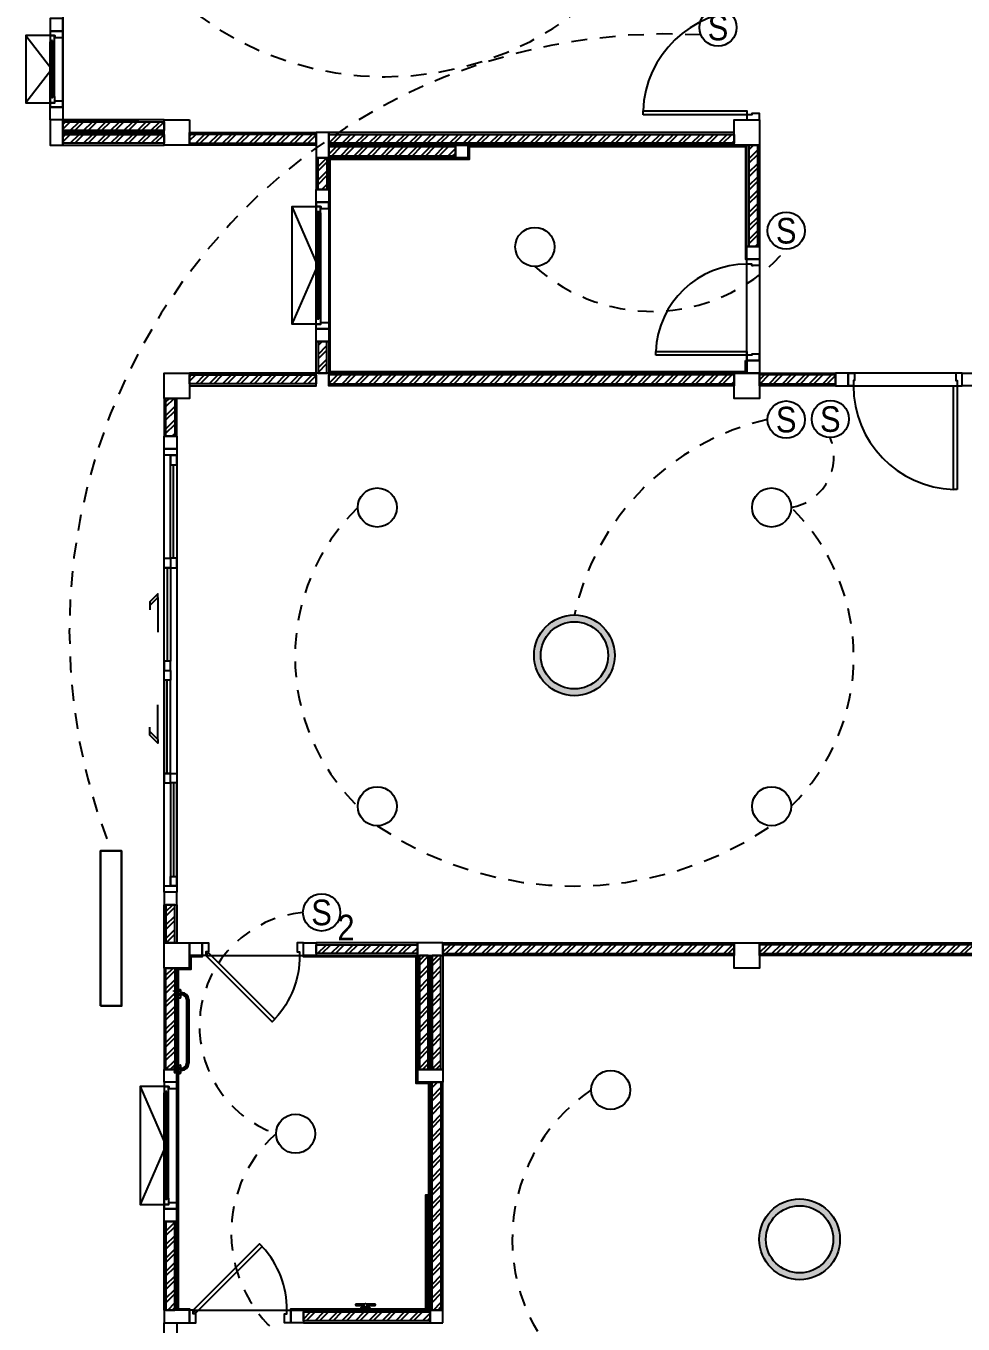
# Model space of a CAD drawing. Header units: inches. Extents: x -1366 to 1207, y -585 to 2554.
# Drawn here: x 667.04 to 674.43, y 2021.61 to 2031.86 of the extents above; entities that cross this region are included whole.
import ezdxf
from ezdxf.enums import TextEntityAlignment as Align

# ---------------------------------------------------------------- set-up
doc = ezdxf.new("R2010")
doc.units = ezdxf.units.IN
doc.header["$MEASUREMENT"] = 0
doc.header["$PDSIZE"] = 0.05
doc.linetypes.add('01-TOI$0$HIDDEN2', pattern=[0.1875, 0.125, -0.0625])
doc.linetypes.add('CENTER', pattern=[1.625, 1.25, -0.125, 0.125, -0.125])
doc.layers.get('0').update_dxf_attribs({"linetype": 'CONTINUOUS'})
doc.layers.add('A-WALL', color=2, linetype='CONTINUOUS', lineweight=13)
for name, color, linetype in [('COLM', 3, 'CONTINUOUS'), ('DIM', 7, 'CONTINUOUS'), ('DOOR', 7, 'CONTINUOUS'), ('DOOR_SWNG', 1, 'CONTINUOUS'), ('Floor-2', 9, 'CONTINUOUS'), ('Floor-Hatch', 251, 'CONTINUOUS'), ('ID-LOOSE', 42, 'CONTINUOUS'), ('LAMP', 2, 'CONTINUOUS'), ('SANITARY', 9, 'CONTINUOUS'), ('TEXT', 4, 'CONTINUOUS'), ('WALL', 7, 'CONTINUOUS'), ('Wall-Tile', 4, 'CONTINUOUS'), ('WALL_HATC', 251, 'CONTINUOUS'), ('WC-DET', 8, 'CONTINUOUS'), ('WC-OUT', 9, 'CONTINUOUS'), ('wind', 7, 'CONTINUOUS')]:
    doc.layers.add(name, color=color, linetype=linetype)
doc.styles.add('cordia', font='CordiaUPC.ttf')
pattern_1 = [(224.99694, (653.74467, 2043.32917), (0.05303018, -0.05303584), []), (224.99694, (653.70932, 2043.32917), (0.05303018, -0.05303584), [])]
pattern_2 = [(224.99694, (632.922995, 2035.63743), (0.05303018, -0.05303584), []), (224.99694, (632.88764, 2035.63743), (0.05303018, -0.05303584), [])]
pattern_3 = [(224.99694, (635.02299, 2035.13743), (0.05303018, -0.05303584), []), (224.99694, (634.98764, 2035.13743), (0.05303018, -0.05303584), [])]
pattern_4 = [(224.99694, (635.02299, 2035.03743), (0.05303018, -0.05303584), []), (224.99694, (634.98764, 2035.03743), (0.05303018, -0.05303584), [])]

# ---------------------------------------------------------------- blocks, each defined once
blk = doc.blocks.new('DR090SL2')
at = {"layer": 'DOOR'}
for points in [[(-0.41, 0.87), (-0.38, 0.87), (-0.38, 0.05), (-0.41, 0.05)], [(-0.41, 0.05), (-0.45, 0.05), (-0.45, -0.05), (-0.4, -0.05), (-0.4, 0.01), (-0.41, 0.01)], [(0.4, 0), (0.4, 0.01), (0.41, 0.01), (0.41, 0.05), (0.45, 0.05), (0.45, -0.05), (0.4, -0.05), (0.4, 0.01)]]:
    blk.add_lwpolyline(points, close=True, dxfattribs=at)
at = {"layer": 'DOOR_SWNG'}
blk.add_arc((-0.41, 0.05), 0.82, 0, 87.9033, dxfattribs=at)
blk = doc.blocks.new('dr080sl2')
at = {"layer": 'DOOR'}
for points in [[(-0.36, 0.77), (-0.33, 0.77), (-0.33, 0.05), (-0.36, 0.05)], [(-0.36, 0.05), (-0.4, 0.05), (-0.4, -0.05), (-0.35, -0.05), (-0.35, 0.01), (-0.36, 0.01)], [(0.35, 0), (0.35, 0.01), (0.36, 0.01), (0.36, 0.05), (0.4, 0.05), (0.4, -0.05), (0.35, -0.05), (0.35, 0.01)]]:
    blk.add_lwpolyline(points, close=True, dxfattribs=at)
at = {"layer": 'DOOR_SWNG'}
blk.add_arc((-0.36, 0.05), 0.72, 0, 87.612, dxfattribs=at)
blk = doc.blocks.new('dr080sl3')
at = {"layer": 'DOOR'}
for points in [[(-0.37, 0.05), (0.153, 0.573), (0.174, 0.552), (-0.349, 0.029)], [(-0.4, 0.05), (-0.4, -0.05), (-0.35, -0.05), (-0.35, 0.02), (-0.37, 0.02), (-0.37, 0.05)], [(0.4, 0.05), (0.4, -0.05), (0.35, -0.05), (0.35, 0.02), (0.37, 0.02), (0.37, 0.05)]]:
    blk.add_lwpolyline(points, close=True, dxfattribs=at)
at = {"layer": 'DOOR_SWNG'}
blk.add_arc((-0.37, 0.05), 0.74, 0, 42.2737, dxfattribs=at)
blk = doc.blocks.new('A$Cf44c07b2')
at = {"layer": 'WC-OUT'}
for p, q in [((0.079, 0.117), (0.582, 0.117)), ((0, 0.033), (0, 0.05)), ((0.065, 0.033), (0, 0.033)), ((0.002, 0.052), (0.023, 0.052)), ((0.023, 0.052), (0.023, 0.061)), ((0.023, 0.052), (0.063, 0.052)), ((0.041, 0.052), (0.041, 0.061)), ((0.065, 0.033), (0.065, 0.05)), ((0.079, 0.099), (0.582, 0.099)), ((0.597, 0.033), (0.597, 0.05)), ((0.662, 0.033), (0.597, 0.033)), ((0.599, 0.052), (0.659, 0.052)), ((0.62, 0.052), (0.62, 0.061)), ((0.638, 0.052), (0.638, 0.061)), ((0.662, 0.033), (0.662, 0.05))]:
    blk.add_line(p, q, dxfattribs=at)
at = {"layer": 'WC-OUT', "color": 251, "linetype": 'CENTER'}
for p, q in [((0.582, 0.108), (0.079, 0.108)), ((0.007, 0.022), (0.007, 0.033)), ((0.007, 0.022), (0.009, 0.022)), ((0.007, 0.022), (0.008, 0.02)), ((0.007, 0.004), (0.007, 0.021)), ((0.008, 0.004), (0.007, 0.004)), ((0.009, 0.022), (0.008, 0.02)), ((0.008, 0.002), (0.008, 0.005)), ((0.008, 0.004), (0.008, 0.004)), ((0.008, 0.004), (0.008, 0.004)), ((0.014, 0.004), (0.008, 0.004)), ((0.014, 0.001), (0.008, 0.001)), ((0.01, 0.004), (0.009, 0.002)), ((0.013, 0.002), (0.009, 0.002)), ((0.011, 0.044), (0.011, 0)), ((0.011, 0.004), (0.011, 0.017)), ((0.011, 0.004), (0.011, 0.017)), ((0.011, 0.017), (0.011, 0.017)), ((0.013, 0.004), (0.014, 0.002)), ((0.015, 0.022), (0.014, 0.022)), ((0.014, 0.022), (0.015, 0.02)), ((0.015, 0.004), (0.014, 0.004)), ((0.015, 0.022), (0.015, 0.033)), ((0.015, 0.022), (0.015, 0.02)), ((0.015, 0.004), (0.015, 0.021)), ((0.015, 0.002), (0.015, 0.005)), ((0.015, 0.004), (0.015, 0.004)), ((0.015, 0.004), (0.015, 0.004)), ((0.032, 0.061), (0.032, 0.025)), ((0.04, 0.022), (0.04, 0.033)), ((0.04, 0.022), (0.041, 0.022)), ((0.04, 0.022), (0.04, 0.02)), ((0.041, 0.022), (0.04, 0.02)), ((0.04, 0.004), (0.04, 0.021)), ((0.04, 0.002), (0.04, 0.005)), ((0.04, 0.004), (0.04, 0.004)), ((0.041, 0.004), (0.04, 0.004)), ((0.04, 0.004), (0.04, 0.004)), ((0.046, 0.004), (0.041, 0.004)), ((0.042, 0.004), (0.041, 0.002)), ((0.047, 0.001), (0.041, 0.001)), ((0.046, 0.002), (0.042, 0.002)), ((0.044, 0.044), (0.044, 0)), ((0.044, 0.004), (0.044, 0.017)), ((0.044, 0.004), (0.044, 0.017)), ((0.044, 0.017), (0.044, 0.017)), ((0.045, 0.004), (0.046, 0.002)), ((0.048, 0.022), (0.046, 0.022)), ((0.046, 0.022), (0.047, 0.02)), ((0.047, 0.004), (0.046, 0.004)), ((0.047, 0.022), (0.047, 0.033)), ((0.048, 0.022), (0.047, 0.02)), ((0.047, 0.004), (0.047, 0.021)), ((0.047, 0.002), (0.047, 0.005)), ((0.047, 0.004), (0.047, 0.004)), ((0.047, 0.004), (0.047, 0.004)), ((0.614, 0.023), (0.614, 0.033)), ((0.614, 0.023), (0.615, 0.023)), ((0.614, 0.023), (0.615, 0.021)), ((0.614, 0.005), (0.614, 0.022)), ((0.614, 0.002), (0.615, 0.005)), ((0.614, 0.005), (0.614, 0.005)), ((0.614, 0.005), (0.614, 0.005)), ((0.614, 0.005), (0.615, 0.005)), ((0.615, 0.023), (0.615, 0.021)), ((0.615, 0.005), (0.621, 0.005)), ((0.615, 0.002), (0.621, 0.002)), ((0.617, 0.005), (0.616, 0.003)), ((0.616, 0.002), (0.62, 0.002)), ((0.618, 0.044), (0.618, 0.001)), ((0.618, 0.005), (0.618, 0.018)), ((0.618, 0.005), (0.618, 0.018)), ((0.618, 0.018), (0.618, 0.018)), ((0.619, 0.005), (0.62, 0.003)), ((0.62, 0.023), (0.621, 0.021)), ((0.622, 0.023), (0.621, 0.023)), ((0.622, 0.023), (0.621, 0.021)), ((0.622, 0.002), (0.621, 0.005)), ((0.621, 0.005), (0.622, 0.005)), ((0.621, 0.005), (0.621, 0.005)), ((0.621, 0.005), (0.622, 0.005)), ((0.622, 0.023), (0.622, 0.033)), ((0.622, 0.005), (0.622, 0.022)), ((0.629, 0.052), (0.629, 0.061)), ((0.629, 0.031), (0.629, 0.05)), ((0.646, 0.023), (0.648, 0.023)), ((0.646, 0.023), (0.647, 0.021)), ((0.647, 0.023), (0.647, 0.033)), ((0.648, 0.023), (0.647, 0.021)), ((0.647, 0.005), (0.647, 0.022)), ((0.647, 0.002), (0.647, 0.005)), ((0.647, 0.005), (0.647, 0.005)), ((0.647, 0.005), (0.647, 0.005)), ((0.647, 0.005), (0.648, 0.005)), ((0.647, 0.002), (0.653, 0.002)), ((0.648, 0.005), (0.653, 0.005)), ((0.649, 0.005), (0.648, 0.003)), ((0.648, 0.002), (0.652, 0.002)), ((0.65, 0.044), (0.65, 0.001)), ((0.65, 0.005), (0.65, 0.018)), ((0.65, 0.005), (0.65, 0.018)), ((0.65, 0.018), (0.65, 0.018)), ((0.652, 0.005), (0.653, 0.003)), ((0.654, 0.023), (0.653, 0.023)), ((0.653, 0.023), (0.654, 0.021)), ((0.653, 0.005), (0.654, 0.005)), ((0.654, 0.023), (0.654, 0.033)), ((0.654, 0.023), (0.654, 0.021)), ((0.654, 0.005), (0.654, 0.022)), ((0.654, 0.002), (0.654, 0.005)), ((0.654, 0.005), (0.654, 0.005)), ((0.654, 0.005), (0.654, 0.005))]:
    blk.add_line(p, q, dxfattribs=at)
for centre in [(0.011, 0.02), (0.044, 0.02), (0.618, 0.021), (0.65, 0.021)]:
    blk.add_circle(centre, 0.00118, dxfattribs=at)
at = {"layer": 'WC-OUT'}
for centre, radius, start, end in [((0.079, 0.061), 0.056, 90, 180), ((0.582, 0.061), 0.056, 0, 90), ((0.002, 0.05), 0.00224, 90, 180), ((0.079, 0.061), 0.0381, 90, 180), ((0.063, 0.05), 0.00224, 0, 90), ((0.582, 0.061), 0.0381, 0, 90), ((0.599, 0.05), 0.00224, 90, 180), ((0.659, 0.05), 0.00224, 0, 90)]:
    blk.add_arc(centre, radius, start, end, dxfattribs=at)
at = {"layer": 'WC-OUT', "color": 251, "linetype": 'CENTER'}
for centre, radius, start, end in [((0.079, 0.061), 0.0471, 90, 180), ((0.582, 0.061), 0.0471, 0, 90), ((0.007, 0.022), 0.00014, 90, 201.1557), ((0.008, 0.004), 0.000472, 36.4635, 143.5365), ((0.008, 0.002), 0.00056, 172.2348, 270), ((0.009, 0.022), 0.00014, 338.8443, 90), ((0.009, 0.002), 0.00056, 153.4349, 270), ((0.013, 0.002), 0.00056, 270, 26.5651), ((0.014, 0.022), 0.00014, 90, 201.1557), ((0.014, 0.004), 0.000472, 36.4635, 143.5365), ((0.014, 0.002), 0.00056, 270, 7.7652), ((0.015, 0.022), 0.00014, 338.8443, 90), ((0.04, 0.022), 0.00014, 90, 201.1557), ((0.041, 0.004), 0.000472, 36.4635, 143.5365), ((0.041, 0.002), 0.00056, 172.2348, 270), ((0.041, 0.022), 0.00014, 338.8443, 90), ((0.042, 0.002), 0.00056, 153.4349, 270), ((0.046, 0.022), 0.00014, 90, 201.1557), ((0.047, 0.004), 0.000472, 36.4635, 143.5365), ((0.046, 0.002), 0.00056, 270, 26.5651), ((0.047, 0.002), 0.00056, 270, 7.7652), ((0.048, 0.022), 0.00014, 338.8443, 90), ((0.614, 0.023), 0.00014, 90, 201.1557), ((0.615, 0.005), 0.000472, 36.4635, 143.5365), ((0.615, 0.002), 0.00056, 172.2348, 270), ((0.615, 0.023), 0.00014, 338.8443, 90), ((0.616, 0.003), 0.00056, 153.4349, 270), ((0.621, 0.023), 0.00014, 90, 201.1557), ((0.62, 0.003), 0.00056, 270, 26.5651), ((0.621, 0.005), 0.000472, 36.4635, 143.5365), ((0.621, 0.002), 0.00056, 270, 7.7652), ((0.622, 0.023), 0.00014, 338.8443, 90), ((0.646, 0.023), 0.00014, 90, 201.1557), ((0.647, 0.005), 0.000472, 36.4635, 143.5365), ((0.647, 0.002), 0.00056, 172.2348, 270), ((0.648, 0.023), 0.00014, 338.8443, 90), ((0.648, 0.003), 0.00056, 153.4349, 270), ((0.652, 0.003), 0.00056, 270, 26.5651), ((0.653, 0.023), 0.00014, 90, 201.1557), ((0.653, 0.005), 0.000472, 36.4635, 143.5365), ((0.653, 0.002), 0.00056, 270, 7.7652), ((0.654, 0.023), 0.00014, 338.8443, 90)]:
    blk.add_arc(centre, radius, start, end, dxfattribs=at)
blk.add_point((0.629, 0.05), dxfattribs=at)
at = {"layer": 'WC-OUT'}
blk.add_point((0.629, 0.033), dxfattribs=at)
blk = doc.blocks.new('ct0150p')
at = {"layer": 'WC-OUT', "color": 251, "linetype": 'CENTER'}
blk.add_point((0.6, 0.036), dxfattribs=at)
at = {"layer": 'WC-OUT'}
blk.add_point((0.6, -0.001), dxfattribs=at)
blk.add_blockref('A$Cf44c07b2', (-0.032, -0.033))
blk = doc.blocks.new('A$C117C6F3A')
at = {"layer": 'SANITARY'}
for points in [[(0.004, 0.036, 1), (0.004, 0.027), (0.069, 0.027, 1)], [(0.069, 0.036), (0.004, 0.036, 1)], [(0.069, 0.017), (0.069, 0.039, -0.181818), (0.091, 0.039), (0.091, 0.017)], [(0.091, 0.027), (0.156, 0.027, 1), (0.156, 0.036), (0.091, 0.036, 1)]]:
    blk.add_lwpolyline(points, format="xyb", dxfattribs=at)
blk.add_lwpolyline([(0.06, 0.014), (0.06, 0.015, -0.414214), (0.062, 0.017), (0.099, 0.017, -0.414214), (0.1, 0.015), (0.1, 0.014, 0.414214), (0.101, 0.014), (0.106, 0.014, -0.414214), (0.108, 0.012), (0.108, 0.011, 0.414214), (0.108, 0.011), (0.111, 0.011, -0.414214), (0.115, 0.007), (0.115, 0), (0.045, 0), (0.045, 0.007, -0.414214), (0.049, 0.011), (0.052, 0.011, 0.414214), (0.053, 0.011), (0.053, 0.012, -0.414214), (0.054, 0.014), (0.06, 0.014, 0.414214)], format="xyb", close=True, dxfattribs=at)
for points in [[(0.053, 0.011), (0.108, 0.011)], [(0.1, 0.014), (0.06, 0.014)]]:
    blk.add_lwpolyline(points, dxfattribs=at)
blk = doc.blocks.new('e1')
at = {"layer": 'LAMP'}
h = blk.add_hatch(color=3, dxfattribs=at)
h.paths.add_polyline_path([(98.2623, 91.0673, 1), (98.5623, 91.0673, 1)])
h.paths.add_polyline_path([(98.5373, 91.0673, -1), (98.2873, 91.0673, -1)], flags=16)
for radius in [0.15, 0.125]:
    blk.add_circle((98.4123, 91.0673), radius, dxfattribs=at)

msp = doc.modelspace()

# ---------------------------------------------------------------- hatches: boundary and pattern name
at = {"layer": 'WALL_HATC'}
h = msp.add_hatch(dxfattribs=at)
h.set_pattern_fill('ANSI32', color=256, scale=0.2, angle=0.00305, style=0)
h.set_pattern_definition([(224.99694, (653.544645, 2039.42917), (0.05303017, -0.05303585), []), (224.99694, (653.50929, 2039.42917), (0.05303017, -0.05303585), [])])
h.paths.add_polyline_path([(667.3285, 2031.1032), (668.1285, 2031.1032), (668.1285, 2031.0332), (667.3285, 2031.0332)])
h = msp.add_hatch(dxfattribs=at)
h.set_pattern_fill('ANSI32', color=256, scale=0.2, angle=0.00305, style=0)
h.set_pattern_definition([(224.99694, (653.544645, 2039.32917), (0.05303017, -0.05303585), []), (224.99694, (653.50929, 2039.32917), (0.05303017, -0.05303585), [])])
h.paths.add_polyline_path([(667.3285, 2031.0032), (668.1285, 2031.0032), (668.1285, 2030.9332), (667.3285, 2030.9332)])
h = msp.add_hatch(dxfattribs=at)
h.set_pattern_fill('ANSI32', color=256, scale=0.2, angle=0.00306, style=0)
h.set_pattern_definition([(224.99694, (653.444674, 2043.32917), (0.05303018, -0.05303584), []), (224.99694, (653.40932, 2043.32917), (0.05303018, -0.05303584), [])])
h.paths.add_polyline_path([(668.3285, 2030.9333), (669.3285, 2030.9333), (669.3285, 2031.0032), (668.3285, 2031.0032)])
h = msp.add_hatch(dxfattribs=at)
h.set_pattern_fill('ANSI32', color=256, scale=0.2, angle=179.99694, style=0)
h.set_pattern_definition([(224.99694, (653.644674, 2043.32917), (0.05303018, -0.05303584), []), (224.99694, (653.60932, 2043.32917), (0.05303018, -0.05303584), [])])
h.paths.add_polyline_path([(672.6285, 2030.9333), (669.4285, 2030.9333), (669.4285, 2031.0032), (672.6285, 2031.0032)])
h = msp.add_hatch(dxfattribs=at)
h.set_pattern_fill('ANSI32', color=256, scale=0.2, angle=0.00764, style=0)
h.set_pattern_definition([(45.00764, (685.817584, 2036.10049), (-0.05304008, 0.05302594), []), (45.00764, (685.85294, 2036.10049), (-0.05304008, 0.05302594), [])])
h.paths.add_polyline_path([(669.4285, 2030.8333), (670.4285, 2030.8332), (670.4285, 2030.9032), (669.4285, 2030.9033)])
h = msp.add_hatch(dxfattribs=at)
h.set_pattern_fill('ANSI32', color=256, scale=0.2, angle=0.00306, style=0)
h.set_pattern_definition([(224.99694, (654.64467, 2043.32917), (0.05303018, -0.05303584), []), (224.99694, (654.60932, 2043.32917), (0.05303018, -0.05303584), [])])
h.paths.add_polyline_path([(672.8135, 2030.1182), (672.8135, 2030.9182), (672.7435, 2030.9182), (672.7435, 2030.1182)])
h = msp.add_hatch(dxfattribs=at)
h.set_pattern_fill('ANSI32', color=256, scale=0.2, angle=0.00306, style=0)
h.set_pattern_definition(pattern_1)
h.paths.add_polyline_path([(669.4135, 2030.8183), (669.4135, 2030.5682), (669.3435, 2030.5682), (669.3435, 2030.8183)])
h = msp.add_hatch(dxfattribs=at)
h.set_pattern_fill('ANSI32', color=256, scale=0.2, angle=0.00306, style=0)
h.set_pattern_definition(pattern_1)
h.paths.add_polyline_path([(669.4135, 2029.1183), (669.4135, 2029.3683), (669.3435, 2029.3682), (669.3435, 2029.1183)])
h = msp.add_hatch(dxfattribs=at)
h.set_pattern_fill('ANSI32', color=256, scale=0.2, angle=179.99694, style=0)
h.set_pattern_definition([(224.99694, (653.444674, 2041.42917), (0.05303018, -0.05303584), []), (224.99694, (653.40932, 2041.42917), (0.05303018, -0.05303584), [])])
h.paths.add_polyline_path([(669.3285, 2029.0333), (668.3285, 2029.0332), (668.3285, 2029.1032), (669.3285, 2029.1033)])
h = msp.add_hatch(dxfattribs=at)
h.set_pattern_fill('ANSI32', color=256, scale=0.2, angle=0.00306, style=0)
h.set_pattern_definition([(224.99694, (653.644674, 2041.42917), (0.05303018, -0.05303584), []), (224.99694, (653.60932, 2041.42917), (0.05303018, -0.05303584), [])])
h.paths.add_polyline_path([(669.4285, 2029.0333), (672.6285, 2029.0332), (672.6285, 2029.1032), (669.4285, 2029.1033)])
h = msp.add_hatch(dxfattribs=at)
h.set_pattern_fill('ANSI32', color=256, scale=0.2, angle=0.00306, style=0)
h.set_pattern_definition([(224.99694, (657.54468, 2041.429166), (0.05303018, -0.05303584), []), (224.99694, (657.50932, 2041.42917), (0.05303018, -0.05303584), [])])
h.paths.add_polyline_path([(672.8285, 2029.0333), (673.4285, 2029.0332), (673.4285, 2029.1032), (672.8285, 2029.1032)])
h = msp.add_hatch(dxfattribs=at)
h.set_pattern_fill('ANSI32', color=256, scale=0.2, angle=0.00306, style=0)
h.set_pattern_definition(pattern_2)
h.paths.add_polyline_path([(668.2135, 2028.9182), (668.2135, 2028.6183), (668.1435, 2028.6183), (668.1435, 2028.9182)])
h = msp.add_hatch(dxfattribs=at)
h.set_pattern_fill('ANSI32', color=256, scale=0.2, angle=0.00306, style=0)
h.set_pattern_definition(pattern_2)
h.paths.add_polyline_path([(668.2135, 2028.9182), (668.2135, 2028.6183), (668.1435, 2028.6183), (668.1435, 2028.9182)])
h = msp.add_hatch(dxfattribs=at)
h.set_pattern_fill('ANSI32', color=256, scale=0.2, angle=359.99694, style=0)
h.set_pattern_definition([(224.99694, (632.922995, 2035.53743), (0.05303018, -0.05303584), []), (224.99694, (632.88764, 2035.53743), (0.05303018, -0.05303584), [])])
h.paths.add_polyline_path([(668.2135, 2024.6183), (668.2135, 2024.9183), (668.1435, 2024.9183), (668.1435, 2024.6183)])
h = msp.add_hatch(dxfattribs=at)
h.set_pattern_fill('ANSI32', color=256, scale=0.2, angle=0.00306, style=0)
h.set_pattern_definition([(224.99694, (653.94464, 2041.02913), (0.05303018, -0.05303584), []), (224.99694, (653.90929, 2041.02913), (0.05303018, -0.05303584), [])])
h.paths.add_polyline_path([(669.3285, 2024.6032), (670.1285, 2024.6032), (670.1285, 2024.5332), (669.3285, 2024.5332)])
h = msp.add_hatch(dxfattribs=at)
h.set_pattern_fill('ANSI32', color=256, scale=0.2, angle=359.99694, style=0)
h.set_pattern_definition(pattern_4)
h.paths.add_polyline_path([(670.2135, 2023.6182), (670.2135, 2024.5183), (670.1435, 2024.5183), (670.1435, 2023.6182)])
h = msp.add_hatch(dxfattribs=at)
h.set_pattern_fill('ANSI32', color=256, scale=0.2, angle=359.99694, style=0)
h.set_pattern_definition(pattern_4)
h.paths.add_polyline_path([(670.3135, 2023.6182), (670.3135, 2024.5183), (670.2435, 2024.5183), (670.2435, 2023.6182)])
h = msp.add_hatch(dxfattribs=at)
h.set_pattern_fill('ANSI32', color=256, scale=0.2, angle=179.99694, style=0)
h.set_pattern_definition([(224.99694, (653.54464, 2041.02913), (0.05303018, -0.05303584), []), (224.99694, (653.50929, 2041.02913), (0.05303018, -0.05303584), [])])
h.paths.add_polyline_path([(672.6285, 2024.6032), (670.3285, 2024.6032), (670.3285, 2024.5332), (672.6285, 2024.5332)])
h = msp.add_hatch(dxfattribs=at)
h.set_pattern_fill('ANSI32', color=256, scale=0.2, angle=180.00306, style=0)
h.set_pattern_definition([(224.99694, (638.52299, 2038.03743), (0.05303018, -0.05303584), []), (224.99694, (638.48763, 2038.03743), (0.05303018, -0.05303584), [])])
h.paths.add_polyline_path([(674.5285, 2024.6033), (672.8285, 2024.6032), (672.8285, 2024.5332), (674.5285, 2024.5333)])
h = msp.add_hatch(dxfattribs=at)
h.set_pattern_fill('ANSI32', color=256, scale=0.2, angle=359.99694, style=0)
h.set_pattern_definition([(224.99694, (634.62299, 2035.03743), (0.05303018, -0.05303584), []), (224.99694, (634.58764, 2035.03743), (0.05303018, -0.05303584), [])])
h.paths.add_polyline_path([(668.1435, 2023.6181), (668.1435, 2024.4182), (668.2135, 2024.4182), (668.2135, 2023.6181)])
h = msp.add_hatch(dxfattribs=at)
h.set_pattern_fill('ANSI32', color=256, scale=0.2, angle=359.99694, style=0)
h.set_pattern_definition(pattern_3)
h.paths.add_polyline_path([(670.2435, 2021.7182), (670.2435, 2023.5182), (670.3135, 2023.5182), (670.3135, 2021.7182)])
h = msp.add_hatch(dxfattribs=at)
h.set_pattern_fill('ANSI32', color=256, scale=0.2, angle=0.00306, style=0)
h.set_pattern_definition([(224.99694, (634.62299, 2035.13743), (0.05303018, -0.05303584), []), (224.99694, (634.58764, 2035.13743), (0.05303018, -0.05303584), [])])
h.paths.add_polyline_path([(668.1435, 2022.4184), (668.1435, 2021.7183), (668.2135, 2021.7183), (668.2135, 2022.4184)])
h = msp.add_hatch(dxfattribs=at)
h.set_pattern_fill('ANSI32', color=256, scale=0.2, angle=359.99694, style=0)
h.set_pattern_definition(pattern_3)
h.paths.add_polyline_path([(669.2285, 2021.7032), (670.2285, 2021.7032), (670.2285, 2021.6332), (669.2285, 2021.6332)])
at = {"layer": 'WC-OUT'}
h = msp.add_hatch(dxfattribs=at)
h.set_pattern_fill('ANSI31', color=251, scale=0.05, angle=270.00052)
h.set_pattern_definition([(314.9994824, (725.9481016, 2171.186112), (0.0044194573, 0.00441937746), [])])
h.paths.add_polyline_path([(670.1935, 2021.7283), (670.1935, 2022.6282), (670.2185, 2022.6282), (670.2185, 2021.7282)])

# ---------------------------------------------------------------- linework, layer by layer
at = {"lineweight": 30}
msp.add_lwpolyline([(667.6264, 2024.1207), (667.6264, 2025.3447), (667.7924, 2025.3447), (667.7924, 2024.1207)], close=True, dxfattribs=at)
at = {"color": 1}
for centre in [(672.5003, 2031.8468), (673.0385, 2030.2421), (673.0385, 2028.7504), (673.3866, 2028.7548), (669.3715, 2024.8585)]:
    msp.add_circle(centre, 0.147, dxfattribs=at)
at = {"color": 1, "lineweight": 25}
for centre in [(671.0548, 2030.1145), (669.8108, 2028.0562), (672.9229, 2028.0562), (669.8108, 2025.6967), (672.9229, 2025.6967), (671.6532, 2023.4564), (669.1664, 2023.1108)]:
    msp.add_circle(centre, 0.1542, dxfattribs=at)
at = {"layer": 'COLM'}
for points in [[(668.3285, 2031.1182), (668.3285, 2030.9182), (668.1285, 2030.9182), (668.1285, 2031.1182)], [(672.8285, 2031.1182), (672.8285, 2030.9182), (672.6285, 2030.9182), (672.6285, 2031.1182)], [(668.3285, 2029.1182), (668.3285, 2028.9182), (668.1285, 2028.9182), (668.1285, 2029.1182)], [(672.8285, 2029.1182), (672.8285, 2028.9182), (672.6285, 2028.9182), (672.6285, 2029.1182)], [(668.3285, 2024.6182), (668.3285, 2024.4182), (668.1285, 2024.4182), (668.1285, 2024.6182)], [(672.8285, 2024.6182), (672.8285, 2024.4182), (672.6285, 2024.4182), (672.6285, 2024.6182)]]:
    msp.add_lwpolyline(points, close=True, dxfattribs=at)
at = {"layer": 'Floor-2'}
for p, q in [((668.4585, 2024.5182), (669.1985, 2024.5182)), ((668.3585, 2021.7182), (669.0985, 2021.7182))]:
    msp.add_line(p, q, dxfattribs=at)
at = {"layer": 'Floor-Hatch'}
for points in [[(672.8285, 2030.0182), (672.8285, 2029.2182), (672.7285, 2029.2182), (672.7285, 2030.0182)], [(673.5285, 2029.0182), (674.4285, 2029.0182), (674.4285, 2029.1182), (673.5285, 2029.1182)]]:
    msp.add_lwpolyline(points, close=True, dxfattribs=at)
at = {"layer": 'ID-LOOSE'}
msp.add_lwpolyline([(671.4285, 2034.9183), (671.4285, 2035.5183), (667.3285, 2035.5183), (667.3285, 2031.1182), (667.9285, 2031.1182)], dxfattribs=at)
at = {"layer": 'WALL'}
for points in [[(667.3285, 2031.8182), (667.3285, 2031.9182), (667.2285, 2031.9182), (667.2285, 2031.8182)], [(667.2285, 2031.1182), (667.2285, 2031.2182), (667.3285, 2031.2182), (667.3285, 2031.1182)], [(667.3285, 2031.1182), (667.2285, 2031.1182), (667.2285, 2030.9182), (667.3285, 2030.9182)], [(668.1285, 2031.1182), (667.3285, 2031.1182), (667.3285, 2031.0182), (668.1285, 2031.0182)], [(668.1285, 2031.0182), (667.3285, 2031.0182), (667.3285, 2030.9182), (668.1285, 2030.9182)], [(668.3285, 2031.0182), (669.3285, 2031.0183), (669.3285, 2030.9183), (668.3285, 2030.9182)], [(669.3285, 2031.0182), (669.3285, 2030.8182), (669.4285, 2030.8182), (669.4285, 2031.0182)], [(672.6285, 2031.0182), (669.4285, 2031.0183), (669.4285, 2030.9183), (672.6285, 2030.9182)], [(669.4285, 2030.8183), (670.4285, 2030.8183), (670.4285, 2030.9182), (669.4285, 2030.9182)], [(670.5285, 2030.8183), (670.5285, 2030.9183), (670.4285, 2030.9183), (670.4285, 2030.8183)], [(672.7285, 2030.1182), (672.7285, 2030.9182), (672.8285, 2030.9182), (672.8285, 2030.1182)], [(669.3285, 2030.8183), (669.3285, 2030.5682), (669.4285, 2030.5682), (669.4285, 2030.8183)], [(669.4285, 2030.4682), (669.3285, 2030.4682), (669.3285, 2030.5682), (669.4285, 2030.5682)], [(672.7285, 2030.0182), (672.7285, 2030.1182), (672.8285, 2030.1182), (672.8285, 2030.0182)], [(669.4285, 2029.3682), (669.3285, 2029.3682), (669.3285, 2029.4682), (669.4285, 2029.4682)], [(669.3285, 2029.1183), (669.3285, 2029.3682), (669.4285, 2029.3682), (669.4285, 2029.1183)], [(672.7285, 2029.1182), (672.7285, 2029.2182), (672.8285, 2029.2182), (672.8285, 2029.1182)], [(669.3285, 2029.1183), (668.3285, 2029.1182), (668.3285, 2029.0182), (669.3285, 2029.0183)], [(669.4285, 2029.1183), (672.6285, 2029.1182), (672.6285, 2029.0182), (669.4285, 2029.0183)], [(672.8285, 2029.1182), (673.4285, 2029.1182), (673.4285, 2029.0182), (672.8285, 2029.0182)], [(673.5285, 2029.0182), (673.5285, 2029.1182), (673.4285, 2029.1182), (673.4285, 2029.0182)], [(674.4285, 2029.0182), (674.4285, 2029.1182), (674.6285, 2029.1182), (674.6285, 2029.0182)], [(668.1285, 2028.9182), (668.1285, 2028.6183), (668.2285, 2028.6183), (668.2285, 2028.9182)], [(668.1285, 2028.9182), (668.1285, 2028.6183), (668.2285, 2028.6183), (668.2285, 2028.9182)], [(668.1285, 2028.6183), (668.2285, 2028.6183), (668.2285, 2028.5183), (668.1285, 2028.5183)], [(668.1285, 2028.6183), (668.2285, 2028.6183), (668.2285, 2028.5183), (668.1285, 2028.5183)], [(668.1285, 2024.9183), (668.2285, 2024.9183), (668.2285, 2025.0183), (668.1285, 2025.0183)], [(668.1285, 2024.6183), (668.1285, 2024.9183), (668.2285, 2024.9183), (668.2285, 2024.6183)], [(668.4285, 2024.6182), (668.4285, 2024.5182), (668.3285, 2024.5182), (668.3285, 2024.6182)], [(669.3285, 2024.6182), (669.3285, 2024.5182), (669.2285, 2024.5182), (669.2285, 2024.6182)], [(670.1285, 2024.6182), (669.3285, 2024.6182), (669.3285, 2024.5182), (670.1285, 2024.5182)], [(670.1285, 2024.6182), (670.1285, 2024.5182), (670.3285, 2024.5182), (670.3285, 2024.6182)], [(670.3285, 2024.6182), (672.6285, 2024.6182), (672.6285, 2024.5182), (670.3285, 2024.5182)], [(672.8285, 2024.6182), (674.5285, 2024.6183), (674.5285, 2024.5183), (672.8285, 2024.5182)], [(670.1285, 2023.6182), (670.1285, 2024.5183), (670.2285, 2024.5183), (670.2285, 2023.6182)], [(670.2285, 2023.6182), (670.2285, 2024.5183), (670.3285, 2024.5183), (670.3285, 2023.6182)], [(668.2285, 2023.6181), (668.2285, 2024.4182), (668.1285, 2024.4182), (668.1285, 2023.6181)], [(668.2285, 2023.5181), (668.1285, 2023.5181), (668.1285, 2023.6181), (668.2285, 2023.6181)], [(670.1285, 2023.5182), (670.1285, 2023.6182), (670.3285, 2023.6182), (670.3285, 2023.5182)], [(670.3285, 2021.7182), (670.3285, 2023.5182), (670.2285, 2023.5182), (670.2285, 2021.7182)], [(668.1285, 2022.4182), (668.1285, 2022.5182), (668.2285, 2022.5182), (668.2285, 2022.4182)], [(668.2285, 2022.4184), (668.2285, 2021.7183), (668.1285, 2021.7183), (668.1285, 2022.4184)], [(668.3285, 2021.6182), (668.3285, 2021.7182), (668.1285, 2021.7182), (668.1285, 2021.6182)], [(669.1285, 2021.6182), (669.1285, 2021.7182), (669.2285, 2021.7182), (669.2285, 2021.6182)], [(670.2285, 2021.7182), (669.2285, 2021.7182), (669.2285, 2021.6182), (670.2285, 2021.6182)], [(670.3285, 2021.6182), (670.3285, 2021.7182), (670.2285, 2021.7182), (670.2285, 2021.6182)], [(668.1285, 2021.6182), (668.2285, 2021.6182), (668.2285, 2021.5182), (668.1285, 2021.5182)]]:
    msp.add_lwpolyline(points, close=True, dxfattribs=at)
at = {"layer": 'WALL', "color": 0, "linetype": '01-TOI$0$HIDDEN2'}
for centre, radius, start, end in [((669.8741, 2033.9391), 2.4818, 233.07711, 306.92289), ((672.1005, 2027.0761), 4.7201, 86.7848, 201.51955), ((671.9812, 2030.9904), 1.3854, 228.03601, 319.74338), ((673.3363, 2026.7862), 2.014, 102.76039, 167.93028), ((673.0054, 2028.459), 0.4091, 280.08369, 21.32508), ((670.8158, 2026.8764), 1.654, 134.49725, 225.50275), ((671.9178, 2026.8764), 1.654, 314.49725, 45.50275), ((671.3668, 2027.8458), 2.7797, 235.95952, 304.04048), ((669.3088, 2023.9616), 0.9009, 95.36622, 250.78118), ((672.3049, 2022.2767), 1.4288, 124.33913, 235.66087), ((669.7024, 2022.3272), 1.0443, 131.37267, 237.09309)]:
    msp.add_arc(centre, radius, start, end, dxfattribs=at)
at = {"layer": 'Wall-Tile'}
for points in [[(672.7285, 2029.1282), (669.4385, 2029.1283), (669.4385, 2030.8083), (670.5385, 2030.8083), (670.5385, 2030.9083), (672.7185, 2030.9082), (672.7185, 2030.0182), (672.7285, 2030.0182), (672.7285, 2030.9182), (670.5285, 2030.9183), (670.5285, 2030.8183), (669.4285, 2030.8183), (669.4285, 2029.1183), (672.7285, 2029.1182), (672.7285, 2029.1282)], [(668.4285, 2024.5182), (668.4285, 2024.5082), (668.3385, 2024.5082), (668.3385, 2024.4082), (668.2385, 2024.4082), (668.2385, 2021.7282), (668.2285, 2021.7282), (668.2285, 2024.4182), (668.3285, 2024.4182), (668.3285, 2024.5182), (668.4285, 2024.5182)], [(669.1285, 2021.7182), (669.1285, 2021.7282), (670.2185, 2021.7282), (670.2185, 2023.5082), (670.1186, 2023.5083), (670.1185, 2024.5082), (669.2285, 2024.5082), (669.2285, 2024.5182), (670.1285, 2024.5182), (670.1286, 2023.5183), (670.2285, 2023.5182), (670.2285, 2021.7182), (669.1285, 2021.7182)]]:
    msp.add_lwpolyline(points, dxfattribs=at)
for points in [[(672.7185, 2029.2182), (672.7285, 2029.2182), (672.7285, 2029.1282), (672.7185, 2029.1282)], [(668.3285, 2021.7182), (668.2285, 2021.7182), (668.2285, 2021.7282), (668.3285, 2021.7282)]]:
    msp.add_lwpolyline(points, close=True, dxfattribs=at)
at = {"layer": 'WALL_HATC'}
for points in [[(667.3285, 2031.1032), (668.1285, 2031.1032), (668.1285, 2031.0332), (667.3285, 2031.0332), (667.3285, 2031.1032)], [(667.3285, 2031.0032), (668.1285, 2031.0032), (668.1285, 2030.9332), (667.3285, 2030.9332), (667.3285, 2031.0032)], [(669.3285, 2024.6032), (670.1285, 2024.6032), (670.1285, 2024.5332), (669.3285, 2024.5332), (669.3285, 2024.6032)], [(672.6285, 2024.6032), (670.3285, 2024.6032), (670.3285, 2024.5332), (672.6285, 2024.5332), (672.6285, 2024.6032)], [(674.5285, 2024.6033), (672.8285, 2024.6032), (672.8285, 2024.5332), (674.5285, 2024.5333), (674.5285, 2024.6033)], [(669.2285, 2021.7032), (670.2285, 2021.7032), (670.2285, 2021.6332), (669.2285, 2021.6332), (669.2285, 2021.7032)]]:
    msp.add_lwpolyline(points, dxfattribs=at)
for points in [[(668.3285, 2030.9333), (669.3285, 2030.9333), (669.3285, 2031.0032), (668.3285, 2031.0032)], [(672.6285, 2030.9333), (669.4285, 2030.9333), (669.4285, 2031.0032), (672.6285, 2031.0032)], [(669.4285, 2030.8333), (670.4285, 2030.8332), (670.4285, 2030.9032), (669.4285, 2030.9033)], [(672.8135, 2030.1182), (672.8135, 2030.9182), (672.7435, 2030.9182), (672.7435, 2030.1182)], [(669.4135, 2030.8183), (669.4135, 2030.5682), (669.3435, 2030.5682), (669.3435, 2030.8183)], [(669.4135, 2029.1183), (669.4135, 2029.3683), (669.3435, 2029.3682), (669.3435, 2029.1183)], [(669.3285, 2029.0333), (668.3285, 2029.0332), (668.3285, 2029.1032), (669.3285, 2029.1033)], [(669.4285, 2029.0333), (672.6285, 2029.0332), (672.6285, 2029.1032), (669.4285, 2029.1033)], [(672.8285, 2029.0333), (673.4285, 2029.0332), (673.4285, 2029.1032), (672.8285, 2029.1032)], [(668.2135, 2028.9182), (668.2135, 2028.6183), (668.1435, 2028.6183), (668.1435, 2028.9182)], [(668.2135, 2028.9182), (668.2135, 2028.6183), (668.1435, 2028.6183), (668.1435, 2028.9182)], [(668.2135, 2024.6183), (668.2135, 2024.9183), (668.1435, 2024.9183), (668.1435, 2024.6183)], [(670.2135, 2023.6182), (670.2135, 2024.5183), (670.1435, 2024.5183), (670.1435, 2023.6182)], [(670.3135, 2023.6182), (670.3135, 2024.5183), (670.2435, 2024.5183), (670.2435, 2023.6182)], [(668.1435, 2023.6181), (668.1435, 2024.4182), (668.2135, 2024.4182), (668.2135, 2023.6181)], [(670.2435, 2021.7182), (670.2435, 2023.5182), (670.3135, 2023.5182), (670.3135, 2021.7182)], [(668.1435, 2022.4184), (668.1435, 2021.7183), (668.2135, 2021.7183), (668.2135, 2022.4184)]]:
    msp.add_lwpolyline(points, close=True, dxfattribs=at)
at = {"layer": 'WC-OUT'}
msp.add_lwpolyline([(670.1935, 2021.7283), (670.1935, 2022.6282), (670.2185, 2022.6282), (670.2185, 2021.7282)], close=True, dxfattribs=at)
at = {"layer": 'wind', "color": 8, "linetype": 'Continuous'}
for p, q in [((667.2285, 2031.3032), (667.2285, 2031.7332)), ((667.2635, 2031.3032), (667.2635, 2031.7332)), ((669.3285, 2030.3832), (669.3285, 2029.5532)), ((669.3635, 2030.3832), (669.3635, 2029.5532)), ((668.1285, 2022.6032), (668.1285, 2023.4332)), ((668.1635, 2022.6032), (668.1635, 2023.4332))]:
    msp.add_line(p, q, dxfattribs=at)
at = {"layer": 'wind'}
for p, q in [((668.2035, 2027.6558), (668.2035, 2028.3933)), ((668.2035, 2027.6558), (668.2035, 2028.3933)), ((668.1535, 2027.5808), (668.1535, 2026.8433)), ((668.1535, 2027.5808), (668.1535, 2026.8433)), ((668.1535, 2025.9558), (668.1535, 2026.6933)), ((668.1535, 2025.9558), (668.1535, 2026.6933)), ((668.2035, 2025.8808), (668.2035, 2025.1433))]:
    msp.add_line(p, q, dxfattribs=at)
at = {"layer": 'wind', "color": 8}
for p, q in [((668.0785, 2027.3452), (668.0785, 2027.0724)), ((668.0785, 2027.3452), (668.0785, 2027.0724)), ((668.0785, 2026.2243), (668.0785, 2026.4971)), ((668.0785, 2026.2243), (668.0785, 2026.4971))]:
    msp.add_line(p, q, dxfattribs=at)
at = {"layer": 'wind'}
for points in [[(667.2285, 2031.8182), (667.2285, 2031.7832), (667.2665, 2031.7832), (667.2665, 2031.7682), (667.3285, 2031.7682), (667.3285, 2031.8182)], [(667.2285, 2031.7832), (667.2285, 2031.7332), (667.2635, 2031.7332), (667.2635, 2031.7832)], [(667.2285, 2031.2532), (667.2285, 2031.3032), (667.2635, 2031.3032), (667.2635, 2031.2532)], [(667.2285, 2031.2182), (667.2285, 2031.2532), (667.2665, 2031.2532), (667.2665, 2031.2682), (667.3285, 2031.2682), (667.3285, 2031.2182)], [(669.3285, 2030.4682), (669.3285, 2030.4332), (669.3665, 2030.4332), (669.3665, 2030.4182), (669.4285, 2030.4182), (669.4285, 2030.4682)], [(669.3285, 2030.4332), (669.3285, 2030.3832), (669.3635, 2030.3832), (669.3635, 2030.4332)], [(669.3285, 2029.5032), (669.3285, 2029.5532), (669.3635, 2029.5532), (669.3635, 2029.5032)], [(669.3285, 2029.4682), (669.3285, 2029.5032), (669.3665, 2029.5032), (669.3665, 2029.5182), (669.4285, 2029.5182), (669.4285, 2029.4682)], [(668.1285, 2028.4683), (668.1285, 2028.5183), (668.2285, 2028.5183), (668.2285, 2028.4683)], [(668.1285, 2028.4683), (668.1285, 2028.5183), (668.2285, 2028.5183), (668.2285, 2028.4683)], [(668.1785, 2028.4683), (668.1785, 2028.3933), (668.2285, 2028.3933), (668.2285, 2028.4683)], [(668.1785, 2028.4683), (668.1785, 2028.3933), (668.2285, 2028.3933), (668.2285, 2028.4683)], [(668.1785, 2027.6558), (668.1785, 2027.5808), (668.1285, 2027.5808), (668.1285, 2027.6558)], [(668.1785, 2027.6558), (668.1785, 2027.5808), (668.1285, 2027.5808), (668.1285, 2027.6558)], [(668.1785, 2027.6558), (668.1785, 2027.5808), (668.2285, 2027.5808), (668.2285, 2027.6558)], [(668.1785, 2027.6558), (668.1785, 2027.5808), (668.2285, 2027.5808), (668.2285, 2027.6558)], [(668.1785, 2026.7683), (668.1785, 2026.8433), (668.1285, 2026.8433), (668.1285, 2026.7683)], [(668.1785, 2026.7683), (668.1785, 2026.8433), (668.1285, 2026.8433), (668.1285, 2026.7683)], [(668.1785, 2026.7683), (668.1785, 2026.6933), (668.1285, 2026.6933), (668.1285, 2026.7683)], [(668.1785, 2026.7683), (668.1785, 2026.6933), (668.1285, 2026.6933), (668.1285, 2026.7683)], [(668.1785, 2025.8808), (668.1785, 2025.9558), (668.1285, 2025.9558), (668.1285, 2025.8808)], [(668.1785, 2025.8808), (668.1785, 2025.9558), (668.2285, 2025.9558), (668.2285, 2025.8808)], [(668.1785, 2025.0683), (668.1785, 2025.1433), (668.2285, 2025.1433), (668.2285, 2025.0683)], [(668.1285, 2025.0183), (668.1285, 2025.0683), (668.2285, 2025.0683), (668.2285, 2025.0183)], [(668.1285, 2023.5182), (668.1285, 2023.4832), (668.1665, 2023.4832), (668.1665, 2023.4682), (668.2285, 2023.4682), (668.2285, 2023.5182)], [(668.1285, 2023.4832), (668.1285, 2023.4332), (668.1635, 2023.4332), (668.1635, 2023.4832)], [(668.1285, 2022.5532), (668.1285, 2022.6032), (668.1635, 2022.6032), (668.1635, 2022.5532)], [(668.1285, 2022.5182), (668.1285, 2022.5532), (668.1665, 2022.5532), (668.1665, 2022.5682), (668.2285, 2022.5682), (668.2285, 2022.5182)]]:
    msp.add_lwpolyline(points, close=True, dxfattribs=at)
at = {"layer": 'wind', "color": 8, "linetype": 'Continuous'}
for points in [[(667.3285, 2031.2182), (667.3285, 2031.8182), (667.2285, 2031.8182), (667.2285, 2031.2182)], [(669.4285, 2030.4682), (669.4285, 2029.4682), (669.3285, 2029.4682), (669.3285, 2030.4682)], [(668.2285, 2022.5182), (668.2285, 2023.5182), (668.1285, 2023.5182), (668.1285, 2022.5182)]]:
    msp.add_lwpolyline(points, close=True, dxfattribs=at)
for points in [[(667.2285, 2031.7832), (667.0384, 2031.7832), (667.0384, 2031.2532), (667.2285, 2031.2532)], [(669.3285, 2029.5032), (669.1384, 2029.5032), (669.1384, 2030.4332), (669.3285, 2030.4332)], [(668.1285, 2023.4832), (667.9384, 2023.4832), (667.9384, 2022.5532), (668.1285, 2022.5532)]]:
    msp.add_lwpolyline(points, dxfattribs=at)
at = {"layer": 'wind', "color": 251, "linetype": 'Continuous'}
for points in [[(667.0384, 2031.7832), (667.243, 2031.5182), (667.0384, 2031.2532)], [(669.1384, 2029.5032), (669.343, 2029.9682), (669.1384, 2030.4332)], [(667.9384, 2023.4832), (668.143, 2023.0182), (667.9384, 2022.5532)]]:
    msp.add_lwpolyline(points, dxfattribs=at)
at = {"layer": 'wind', "color": 6}
for points in [[(667.249, 2031.7432), (667.243, 2031.7432), (667.243, 2031.2932), (667.249, 2031.2932)], [(669.349, 2029.5432), (669.343, 2029.5432), (669.343, 2030.3932), (669.349, 2030.3932)], [(668.149, 2023.4432), (668.143, 2023.4432), (668.143, 2022.5932), (668.149, 2022.5932)]]:
    msp.add_lwpolyline(points, close=True, dxfattribs=at)
at = {"layer": 'wind', "color": 8}
for points in [[(668.1285, 2025.0183), (668.1285, 2028.5183), (668.2285, 2028.5183), (668.2285, 2025.0183)], [(668.1285, 2025.0183), (668.1285, 2028.5183), (668.2285, 2028.5183), (668.2285, 2025.0183)], [(668.2285, 2028.4683), (668.2285, 2027.6558), (668.1785, 2027.6558), (668.1785, 2028.4683)], [(668.2285, 2028.4683), (668.2285, 2027.6558), (668.1785, 2027.6558), (668.1785, 2028.4683)], [(668.1785, 2027.5808), (668.1785, 2026.8433), (668.1285, 2026.8433), (668.1285, 2027.5808)], [(668.1785, 2027.5808), (668.1785, 2026.8433), (668.1285, 2026.8433), (668.1285, 2027.5808)], [(668.1785, 2025.9558), (668.1785, 2026.6933), (668.1285, 2026.6933), (668.1285, 2025.9558)], [(668.1785, 2025.9558), (668.1785, 2026.6933), (668.1285, 2026.6933), (668.1285, 2025.9558)], [(668.2285, 2025.0683), (668.2285, 2025.8808), (668.1785, 2025.8808), (668.1785, 2025.0683)]]:
    msp.add_lwpolyline(points, close=True, dxfattribs=at)
for points in [[(668.0167, 2027.2833), (668.0785, 2027.3452), (668.0785, 2027.3735), (668.0167, 2027.3116), (668.0167, 2027.2833), (668.0167, 2027.2485)], [(668.0167, 2027.2833), (668.0785, 2027.3452), (668.0785, 2027.3735), (668.0167, 2027.3116), (668.0167, 2027.2833), (668.0167, 2027.2485)], [(668.0167, 2026.2862), (668.0785, 2026.2243), (668.0785, 2026.196), (668.0167, 2026.2579), (668.0167, 2026.2862), (668.0167, 2026.321)], [(668.0167, 2026.2862), (668.0785, 2026.2243), (668.0785, 2026.196), (668.0167, 2026.2579), (668.0167, 2026.2862), (668.0167, 2026.321)]]:
    msp.add_lwpolyline(points, dxfattribs=at)

# ---------------------------------------------------------------- block references
at = {"xscale": -1, "rotation": 180}
msp.add_blockref('dr080sl3', (668.8285, 2024.5682), dxfattribs=at)
msp.add_blockref('dr080sl3', (668.7285, 2021.6682))
at = {"layer": 'A-WALL', "xscale": 2.1243667500019, "yscale": 2.1243667500019, "zscale": 2.1243667500019, "rotation": 90}
for p in [(864.8271, 1817.8249), (866.6044, 1813.2129)]:
    msp.add_blockref('e1', p, dxfattribs=at)
at = {"layer": 'DIM'}
for p, rotation in [((672.7785, 2031.5682), 90.00000000000027), ((673.9785, 2029.0682), 180)]:
    msp.add_blockref('DR090SL2', p, dxfattribs=dict(at, rotation=rotation))
at = {"layer": 'DIM', "ltscale": 0.25, "rotation": 270}
msp.add_blockref('ct0150p', (668.2385, 2024.2168), dxfattribs=at)
at = {"layer": 'WALL', "rotation": 90}
msp.add_blockref('dr080sl2', (672.7785, 2029.6182), dxfattribs=at)
at = {"layer": 'WC-DET'}
msp.add_blockref('A$C117C6F3A', (669.638, 2021.7283), dxfattribs=at)

# ---------------------------------------------------------------- texts
at = {"layer": 'TEXT', "style": 'cordia', "width": 0.9}
for p in [(672.5003, 2031.8468), (673.0385, 2030.2421), (673.0385, 2028.7504), (673.3866, 2028.7548), (669.3715, 2024.8585)]:
    msp.add_text('S', height=0.2025, dxfattribs=at).set_placement(p, align=Align.MIDDLE_CENTER)
msp.add_text('2', height=0.2025, dxfattribs=at).set_placement((669.4961, 2024.7389), align=Align.MIDDLE_LEFT)

doc.saveas('drawing.dxf')
